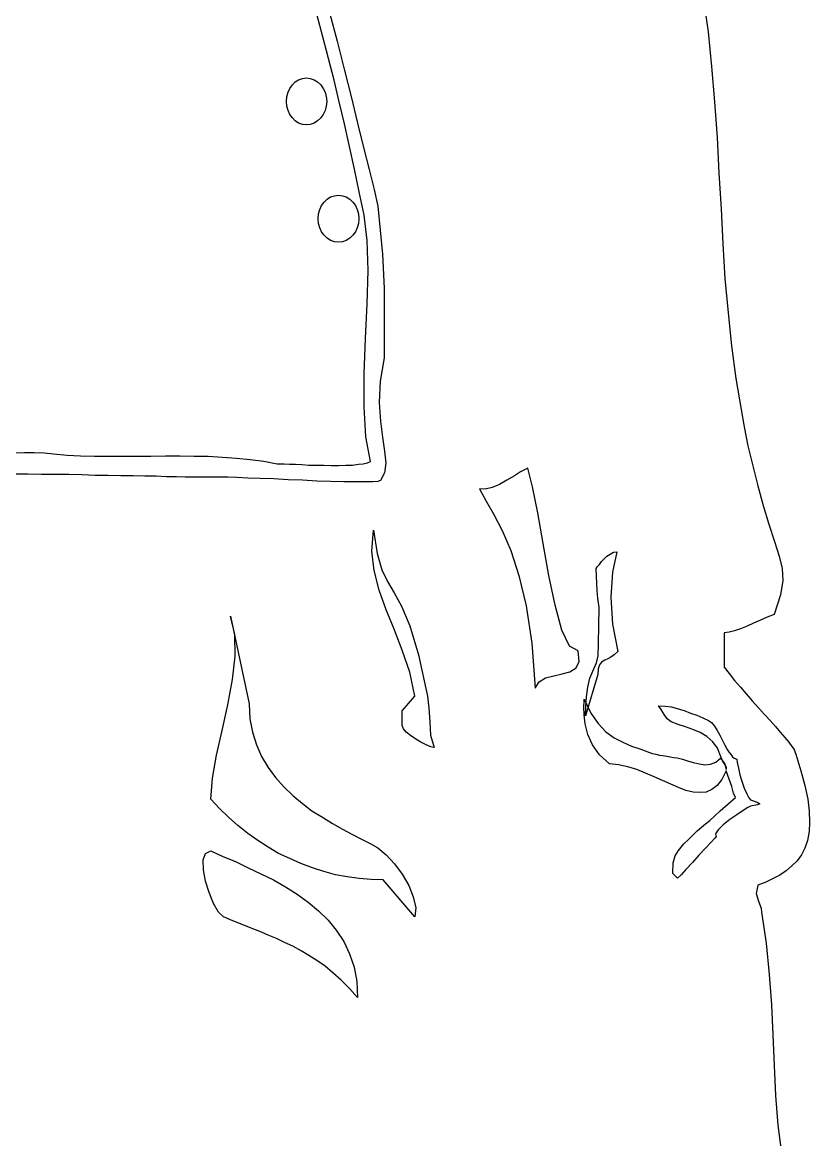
# Model space of a CAD drawing. Extents: x 14564 to 15453, y 74 to 1745.
# Drawn here: x 14998.1 to 15345.6, y 773.1 to 1266.1 of the extents above; entities that cross this region are included whole.
import ezdxf

# ---------------------------------------------------------------- set-up
doc = ezdxf.new("R2010")
doc.units = 0
doc.header["$LTSCALE"] = 1270
doc.header["$MEASUREMENT"] = 0
doc.layers.get('0').update_dxf_attribs({"linetype": 'CONTINUOUS'})

msp = doc.modelspace()

# ---------------------------------------------------------------- linework, layer by layer
at = {"linetype": 'CONTINUOUS'}
for p, q in [((15298.64, 1277.06), (15300.75, 1261.92)), ((15130.71, 1259.81), (15128.22, 1269.2)), ((15133.59, 1270.54), (15137.04, 1257.89)), ((15133.2, 1250.23), (15130.71, 1259.81)), ((15137.04, 1257.89), (15140.11, 1245.43)), ((15300.75, 1261.92), (15302.29, 1246.58)), ((15135.69, 1240.64), (15133.2, 1250.23)), ((15140.11, 1245.43), (15143.17, 1233.36)), ((15302.29, 1246.58), (15303.63, 1231.06)), ((15116.15, 1236.99), (15117.29, 1238.53)), ((15117.29, 1238.53), (15118.45, 1239.87)), ((15118.45, 1239.87), (15119.98, 1240.83)), ((15119.98, 1240.83), (15121.71, 1241.41)), ((15121.71, 1241.41), (15123.43, 1241.6)), ((15123.43, 1241.6), (15125.15, 1241.41)), ((15125.15, 1241.41), (15126.88, 1240.83)), ((15126.88, 1240.83), (15128.41, 1239.87)), ((15128.41, 1239.87), (15129.76, 1238.53)), ((15129.76, 1238.53), (15130.9, 1236.99)), ((15137.99, 1231.06), (15135.69, 1240.64)), ((15114.61, 1231.24), (15114.8, 1233.36)), ((15114.8, 1233.36), (15115.38, 1235.27)), ((15115.38, 1235.27), (15116.15, 1236.99)), ((15130.9, 1236.99), (15131.67, 1235.27)), ((15131.67, 1235.27), (15132.25, 1233.36)), ((15132.25, 1233.36), (15132.44, 1231.24)), ((15143.17, 1233.36), (15146.05, 1221.66)), ((15114.8, 1229.13), (15114.61, 1231.24)), ((15115.38, 1227.22), (15114.8, 1229.13)), ((15132.25, 1229.13), (15131.67, 1227.22)), ((15132.44, 1231.24), (15132.25, 1229.13)), ((15140.3, 1221.28), (15137.99, 1231.06)), ((15303.63, 1231.06), (15304.78, 1215.33)), ((15116.15, 1225.5), (15115.38, 1227.22)), ((15117.29, 1223.96), (15116.15, 1225.5)), ((15118.45, 1222.62), (15117.29, 1223.96)), ((15129.76, 1223.96), (15128.41, 1222.62)), ((15130.9, 1225.5), (15129.76, 1223.96)), ((15131.67, 1227.22), (15130.9, 1225.5)), ((15119.98, 1221.66), (15118.45, 1222.62)), ((15121.71, 1221.08), (15119.98, 1221.66)), ((15123.43, 1220.89), (15121.71, 1221.08)), ((15125.15, 1221.08), (15123.43, 1220.89)), ((15126.88, 1221.66), (15125.15, 1221.08)), ((15128.41, 1222.62), (15126.88, 1221.66)), ((15142.41, 1211.3), (15140.3, 1221.28)), ((15146.05, 1221.66), (15148.73, 1210.93)), ((15304.78, 1215.33), (15305.55, 1199.61)), ((15144.71, 1201.34), (15142.41, 1211.3)), ((15148.73, 1210.93), (15151.23, 1201.15)), ((15146.81, 1191.37), (15144.71, 1201.34)), ((15151.23, 1201.15), (15153.33, 1192.33)), ((15305.55, 1199.61), (15306.5, 1183.9)), ((15132.63, 1188.11), (15134.16, 1189.07)), ((15134.16, 1189.07), (15135.89, 1189.65)), ((15135.89, 1189.65), (15137.62, 1189.83)), ((15137.62, 1189.83), (15139.34, 1189.65)), ((15139.34, 1189.65), (15141.07, 1189.07)), ((15141.07, 1189.07), (15142.6, 1188.11)), ((15148.93, 1181.02), (15146.81, 1191.37)), ((15153.33, 1192.33), (15155.06, 1185.04)), ((15128.8, 1181.6), (15129.37, 1183.51)), ((15129.37, 1183.51), (15130.14, 1185.24)), ((15130.14, 1185.24), (15131.29, 1186.77)), ((15131.29, 1186.77), (15132.63, 1188.11)), ((15142.6, 1188.11), (15143.94, 1186.77)), ((15143.94, 1186.77), (15145.09, 1185.24)), ((15145.09, 1185.24), (15145.86, 1183.51)), ((15145.86, 1183.51), (15146.43, 1181.6)), ((15155.06, 1185.04), (15156.98, 1163.77)), ((15306.5, 1183.9), (15307.27, 1168.37)), ((15128.6, 1179.48), (15128.8, 1181.6)), ((15128.8, 1177.38), (15128.6, 1179.48)), ((15146.43, 1181.6), (15146.63, 1179.48)), ((15146.63, 1179.48), (15146.43, 1177.38)), ((15150.27, 1169.9), (15148.93, 1181.02)), ((15129.37, 1175.46), (15128.8, 1177.38)), ((15130.14, 1173.73), (15129.37, 1175.46)), ((15131.29, 1172.2), (15130.14, 1173.73)), ((15145.09, 1173.73), (15143.94, 1172.2)), ((15145.86, 1175.46), (15145.09, 1173.73)), ((15146.43, 1177.38), (15145.86, 1175.46)), ((15132.63, 1170.86), (15131.29, 1172.2)), ((15134.16, 1169.9), (15132.63, 1170.86)), ((15135.89, 1169.33), (15134.16, 1169.9)), ((15137.62, 1169.13), (15135.89, 1169.33)), ((15139.34, 1169.33), (15137.62, 1169.13)), ((15141.07, 1169.9), (15139.34, 1169.33)), ((15142.6, 1170.86), (15141.07, 1169.9)), ((15143.94, 1172.2), (15142.6, 1170.86)), ((15150.65, 1156.68), (15150.27, 1169.9)), ((15156.98, 1163.77), (15157.75, 1148.62)), ((15307.27, 1168.37), (15308.22, 1153.03)), ((15150.27, 1141.91), (15150.65, 1156.68)), ((15308.22, 1153.03), (15309.57, 1137.88)), ((15157.75, 1148.62), (15157.75, 1134.83)), ((15149.5, 1126.58), (15150.27, 1141.91)), ((15157.75, 1134.83), (15157.75, 1118.15)), ((15309.57, 1137.88), (15311.11, 1123.33)), ((15148.93, 1111.06), (15149.5, 1126.58)), ((15311.11, 1123.33), (15313.02, 1108.95)), ((15157.75, 1118.15), (15156.02, 1107.8)), ((15148.93, 1096.49), (15148.93, 1111.06)), ((15156.02, 1107.8), (15155.63, 1098.41)), ((15313.02, 1108.95), (15315.32, 1095.34)), ((15149.69, 1083.26), (15148.93, 1096.49)), ((15155.63, 1098.41), (15156.21, 1090.16)), ((15315.32, 1095.34), (15316.67, 1087.67)), ((15156.21, 1090.16), (15156.98, 1083.07)), ((15316.67, 1087.67), (15318.39, 1079.24)), ((15151.8, 1072.33), (15149.69, 1083.26)), ((15156.98, 1083.07), (15157.93, 1076.94)), ((14994.61, 1076.17), (14999.01, 1076.36)), ((14999.01, 1076.36), (15003.23, 1076.36)), ((15003.23, 1076.36), (15007.64, 1076.17)), ((15007.64, 1076.17), (15011.86, 1075.78)), ((15011.86, 1075.78), (15017.8, 1075.21)), ((15017.8, 1075.21), (15023.74, 1074.82)), ((15023.74, 1074.82), (15029.88, 1074.63)), ((15054.8, 1074.63), (15061.31, 1074.82)), ((15061.31, 1074.82), (15067.64, 1074.82)), ((15067.64, 1074.82), (15073.97, 1074.63)), ((15157.93, 1076.94), (15158.51, 1071.56)), ((15318.39, 1079.24), (15320.5, 1070.42)), ((15029.88, 1074.63), (15036.01, 1074.63)), ((15036.01, 1074.63), (15042.34, 1074.63)), ((15042.34, 1074.63), (15048.47, 1074.63)), ((15048.47, 1074.63), (15054.8, 1074.63)), ((15073.97, 1074.63), (15080.11, 1074.63)), ((15080.11, 1074.63), (15086.43, 1074.25)), ((15086.43, 1074.25), (15092.56, 1073.86)), ((15092.56, 1073.86), (15098.7, 1073.29)), ((15098.7, 1073.29), (15104.64, 1072.53)), ((15104.64, 1072.53), (15110.59, 1071.38)), ((15110.59, 1071.38), (15111.93, 1071.38)), ((15111.93, 1071.38), (15113.65, 1071.38)), ((15113.65, 1071.38), (15115.95, 1071.19)), ((15115.95, 1071.19), (15118.64, 1071.19)), ((15118.64, 1071.19), (15121.51, 1070.99)), ((15121.51, 1070.99), (15124.58, 1070.8)), ((15124.58, 1070.8), (15127.84, 1070.8)), ((15127.84, 1070.8), (15131.1, 1070.8)), ((15131.1, 1070.8), (15134.36, 1070.61)), ((15134.36, 1070.61), (15137.62, 1070.61)), ((15137.62, 1070.61), (15140.88, 1070.8)), ((15140.88, 1070.8), (15143.75, 1070.8)), ((15143.75, 1070.8), (15146.43, 1071.19)), ((15146.43, 1071.19), (15148.54, 1071.38)), ((15148.54, 1071.38), (15150.46, 1071.76)), ((15150.46, 1071.76), (15151.8, 1072.33)), ((15158.51, 1071.56), (15157.93, 1067.35)), ((15320.5, 1070.42), (15322.8, 1061.6)), ((15000.54, 1066.77), (14994.8, 1066.77)), ((15006.49, 1066.58), (15000.54, 1066.77)), ((15012.43, 1066.58), (15006.49, 1066.58)), ((15018.57, 1066.58), (15012.43, 1066.58)), ((15024.32, 1066.39), (15018.57, 1066.58)), ((15030.26, 1066.2), (15024.32, 1066.39)), ((15036.01, 1066.2), (15030.26, 1066.2)), ((15041.57, 1066.01), (15036.01, 1066.2)), ((15046.94, 1066.01), (15041.57, 1066.01)), ((15052.12, 1065.82), (15046.94, 1066.01)), ((15057.1, 1065.82), (15052.12, 1065.82)), ((15061.7, 1065.63), (15057.1, 1065.82)), ((15066.11, 1065.63), (15061.7, 1065.63)), ((15069.95, 1065.43), (15066.11, 1065.63)), ((15073.59, 1065.43), (15069.95, 1065.43)), ((15076.65, 1065.43), (15073.59, 1065.43)), ((15079.15, 1065.43), (15076.65, 1065.43)), ((15081.25, 1065.43), (15079.15, 1065.43)), ((15082.79, 1065.43), (15081.25, 1065.43)), ((15083.74, 1065.43), (15082.79, 1065.43)), ((15085.66, 1065.43), (15083.74, 1065.43)), ((15088.73, 1065.43), (15085.66, 1065.43)), ((15092.76, 1065.24), (15088.73, 1065.43)), ((15097.55, 1065.05), (15092.76, 1065.24)), ((15103.11, 1064.86), (15097.55, 1065.05)), ((15157.93, 1067.35), (15156.21, 1063.9)), ((15215.26, 1066.01), (15212, 1064.09)), ((15217.93, 1067.73), (15215.26, 1066.01)), ((15220.05, 1068.89), (15217.93, 1067.73)), ((15221.19, 1069.46), (15220.05, 1068.89)), ((15223.31, 1061.21), (15221.19, 1069.46)), ((15109.05, 1064.67), (15103.11, 1064.86)), ((15115.38, 1064.28), (15109.05, 1064.67)), ((15121.71, 1064.09), (15115.38, 1064.28)), ((15128.03, 1063.71), (15121.71, 1064.09)), ((15134.16, 1063.51), (15128.03, 1063.71)), ((15139.91, 1063.33), (15134.16, 1063.51)), ((15145.09, 1063.33), (15139.91, 1063.33)), ((15149.31, 1063.33), (15145.09, 1063.33)), ((15152.76, 1063.33), (15149.31, 1063.33)), ((15155.06, 1063.51), (15152.76, 1063.33)), ((15156.21, 1063.9), (15155.06, 1063.51)), ((15202.41, 1060.07), (15199.92, 1060.25)), ((15199.92, 1060.25), (15202.79, 1054.89)), ((15205.48, 1060.84), (15202.41, 1060.07)), ((15208.74, 1062.17), (15205.48, 1060.84)), ((15212, 1064.09), (15208.74, 1062.17)), ((15225.61, 1049.72), (15223.31, 1061.21)), ((15322.8, 1061.6), (15325.1, 1052.97)), ((15202.79, 1054.89), (15206.24, 1048.95)), ((15325.1, 1052.97), (15327.59, 1044.73)), ((15206.24, 1048.95), (15209.88, 1041.85)), ((15227.91, 1036.11), (15225.61, 1049.72)), ((15152.37, 1032.85), (15153.14, 1042.04)), ((15153.14, 1042.04), (15154.68, 1031.69)), ((15209.88, 1041.85), (15213.72, 1033.04)), ((15327.59, 1044.73), (15330.08, 1037.06)), ((15230.4, 1022.11), (15227.91, 1036.11)), ((15330.08, 1037.06), (15332.19, 1030.55)), ((15153.33, 1024.22), (15152.37, 1032.85)), ((15154.68, 1031.69), (15156.79, 1024.6)), ((15213.72, 1033.04), (15217.17, 1022.11)), ((15254.93, 1029.39), (15256.09, 1030.55)), ((15256.09, 1030.55), (15257.62, 1031.5)), ((15257.62, 1031.5), (15258.96, 1032.27)), ((15260.49, 1032.46), (15258.58, 1023.45)), ((15258.96, 1032.27), (15260.49, 1032.46)), ((15332.19, 1030.55), (15333.54, 1025.17)), ((15251.3, 1025.17), (15251.87, 1025.94)), ((15251.87, 1025.94), (15252.83, 1026.9)), ((15252.83, 1026.9), (15253.79, 1028.24)), ((15253.79, 1028.24), (15254.93, 1029.39)), ((15155.63, 1015.59), (15153.33, 1024.22)), ((15156.79, 1024.6), (15159.28, 1019.43)), ((15217.17, 1022.11), (15220.43, 1008.69)), ((15233.27, 1008.88), (15230.4, 1022.11)), ((15251.48, 1021.73), (15251.3, 1025.17)), ((15251.68, 1018.66), (15251.48, 1021.73)), ((15258.58, 1023.45), (15257.81, 1012.52)), ((15333.54, 1025.17), (15333.72, 1019.81)), ((15159.28, 1019.43), (15162.15, 1014.44)), ((15251.87, 1015.4), (15251.68, 1018.66)), ((15333.72, 1019.81), (15332.77, 1013.48)), ((15158.7, 1006.96), (15155.63, 1015.59)), ((15162.15, 1014.44), (15165.41, 1008.5)), ((15252.06, 1011.95), (15251.87, 1015.4)), ((15252.64, 1007.92), (15252.06, 1011.95)), ((15257.81, 1012.52), (15258.58, 1000.64)), ((15332.77, 1013.48), (15329.89, 1004.86)), ((15162.15, 998.34), (15158.7, 1006.96)), ((15165.41, 1008.5), (15169.05, 999.87)), ((15220.43, 1008.69), (15222.92, 992.21)), ((15236.15, 997.95), (15233.27, 1008.88)), ((15252.44, 991.82), (15252.64, 1007.92)), ((15089.88, 1004.09), (15098.12, 965.36)), ((15091.8, 996.04), (15089.88, 1004.09)), ((15320.88, 1001.02), (15318, 999.68)), ((15323.95, 1002.36), (15320.88, 1001.02)), ((15326.82, 1003.7), (15323.95, 1002.36)), ((15329.89, 1004.86), (15326.82, 1003.7)), ((15091.99, 986.45), (15091.8, 996.04)), ((15165.8, 989.13), (15162.15, 998.34)), ((15169.05, 999.87), (15172.89, 987.03)), ((15239.6, 990.86), (15236.15, 997.95)), ((15258.58, 1000.64), (15260.88, 988.56)), ((15310.15, 997), (15307.85, 996.81)), ((15307.85, 996.81), (15307.85, 993.55)), ((15312.44, 997.57), (15310.15, 997)), ((15315.13, 998.53), (15312.44, 997.57)), ((15318, 999.68), (15315.13, 998.53)), ((15222.92, 992.21), (15224.45, 972.27)), ((15252.25, 986.64), (15252.44, 991.82)), ((15307.85, 993.55), (15307.85, 989.33)), ((15090.84, 976.1), (15091.99, 986.45)), ((15169.05, 979.36), (15165.8, 989.13)), ((15172.89, 987.03), (15176.92, 968.82)), ((15243.43, 988.75), (15239.6, 990.86)), ((15243.82, 984.16), (15243.43, 988.75)), ((15251.48, 983.57), (15252.25, 986.64)), ((15259.35, 987.03), (15257.81, 986.07)), ((15260.88, 988.56), (15259.35, 987.03)), ((15307.85, 989.33), (15307.85, 984.92)), ((15239.79, 979.55), (15242.48, 981.27)), ((15242.48, 981.27), (15243.82, 984.16)), ((15250.34, 980.9), (15251.48, 983.57)), ((15252.83, 982.62), (15252.25, 980.9)), ((15253.79, 983.77), (15252.83, 982.62)), ((15255.13, 984.73), (15253.79, 983.77)), ((15256.47, 985.3), (15255.13, 984.73)), ((15257.81, 986.07), (15256.47, 985.3)), ((15307.85, 984.92), (15307.85, 981.66)), ((15307.85, 981.66), (15310.15, 978.78)), ((15171.36, 968.82), (15169.05, 979.36)), ((15226.18, 975.14), (15229.05, 976.87)), ((15229.05, 976.87), (15232.7, 977.83)), ((15232.7, 977.83), (15236.34, 978.6)), ((15236.34, 978.6), (15239.79, 979.55)), ((15252.06, 978.4), (15246.69, 960.19)), ((15247.65, 972.84), (15248.61, 976.68)), ((15248.61, 976.68), (15250.34, 980.9)), ((15252.25, 980.9), (15252.06, 978.4)), ((15310.15, 978.78), (15312.44, 975.71)), ((15088.73, 964.99), (15090.84, 976.1)), ((15224.45, 972.27), (15226.18, 975.14)), ((15247.08, 968.43), (15247.65, 972.84)), ((15312.44, 975.71), (15315.13, 972.84)), ((15315.13, 972.84), (15317.63, 969.78)), ((15165.8, 962.3), (15171.36, 968.82)), ((15176.92, 968.82), (15177.49, 963.45)), ((15246.12, 966.32), (15246.12, 967.47)), ((15246.12, 967.47), (15248.99, 961.34)), ((15246.88, 964.02), (15247.08, 968.43)), ((15317.63, 969.78), (15320.3, 966.71)), ((15320.3, 966.71), (15322.99, 963.64)), ((15086.24, 953.67), (15088.73, 964.99)), ((15098.12, 965.36), (15098.51, 958.84)), ((15165.8, 955.78), (15165.8, 962.3)), ((15177.49, 963.45), (15177.87, 957.51)), ((15245.92, 964.02), (15246.12, 966.32)), ((15246.12, 960.57), (15245.92, 964.02)), ((15246.69, 960.19), (15246.88, 964.02)), ((15278.9, 964.6), (15281.77, 964.4)), ((15280.05, 962.87), (15278.9, 964.6)), ((15281.39, 960.76), (15280.05, 962.87)), ((15281.77, 964.4), (15284.65, 964.02)), ((15284.65, 964.02), (15287.52, 963.26)), ((15287.52, 963.26), (15290.21, 962.49)), ((15290.21, 962.49), (15293.08, 961.34)), ((15322.99, 963.64), (15325.67, 960.76)), ((15098.51, 958.84), (15099.65, 952.91)), ((15177.87, 957.51), (15178.25, 951.56)), ((15246.5, 956.54), (15246.12, 960.57)), ((15247.65, 951.95), (15246.5, 956.54)), ((15248.99, 961.34), (15252.25, 956.74)), ((15252.25, 956.74), (15255.7, 953.1)), ((15282.73, 958.84), (15281.39, 960.76)), ((15284.46, 957.51), (15282.73, 958.84)), ((15287.52, 956.35), (15284.46, 957.51)), ((15293.08, 961.34), (15295.77, 960.38)), ((15295.77, 960.38), (15298.45, 959.23)), ((15298.45, 959.23), (15300.94, 958.08)), ((15300.94, 958.08), (15302.29, 957.12)), ((15302.29, 957.12), (15303.63, 955.59)), ((15325.67, 960.76), (15328.16, 958.08)), ((15328.16, 958.08), (15330.47, 955.4)), ((15083.74, 942.74), (15086.24, 953.67)), ((15099.65, 952.91), (15101.38, 947.35)), ((15166.37, 954.44), (15165.8, 955.78)), ((15167.52, 952.91), (15166.37, 954.44)), ((15169.44, 951.37), (15167.52, 952.91)), ((15178.25, 951.56), (15179.79, 946.19)), ((15249.76, 947.35), (15247.65, 951.95)), ((15255.7, 953.1), (15259.35, 950.41)), ((15290.78, 955.21), (15287.52, 956.35)), ((15294.04, 954.05), (15290.78, 955.21)), ((15297.3, 952.71), (15294.04, 954.05)), ((15300.18, 950.99), (15297.3, 952.71)), ((15303.63, 955.59), (15304.78, 953.67)), ((15304.78, 953.67), (15305.93, 951.56)), ((15305.93, 951.56), (15307.08, 949.26)), ((15330.47, 955.4), (15332.58, 952.91)), ((15332.58, 952.91), (15334.68, 950.61)), ((15101.38, 947.35), (15103.68, 942.17)), ((15171.74, 949.84), (15169.44, 951.37)), ((15174.03, 948.49), (15171.74, 949.84)), ((15176.34, 947.35), (15174.03, 948.49)), ((15178.45, 946.39), (15176.34, 947.35)), ((15252.83, 942.93), (15249.76, 947.35)), ((15259.35, 950.41), (15263.18, 948.49)), ((15263.18, 948.49), (15267.01, 946.77)), ((15267.01, 946.77), (15271.04, 945.43)), ((15302.86, 948.69), (15300.18, 950.99)), ((15304.97, 945.82), (15302.86, 948.69)), ((15307.08, 949.26), (15308.22, 947.15)), ((15308.22, 947.15), (15309.19, 945.23)), ((15334.68, 950.61), (15336.41, 948.49)), ((15336.41, 948.49), (15337.75, 946.58)), ((15082.02, 932.58), (15083.74, 942.74)), ((15103.68, 942.17), (15106.56, 937.37)), ((15179.79, 946.19), (15178.45, 946.39)), ((15257.23, 938.91), (15252.83, 942.93)), ((15271.04, 945.43), (15274.87, 943.89)), ((15274.87, 943.89), (15276.21, 943.51)), ((15276.21, 943.51), (15277.75, 943.13)), ((15277.75, 943.13), (15279.28, 942.74)), ((15279.28, 942.74), (15280.82, 942.56)), ((15280.82, 942.56), (15282.54, 942.36)), ((15282.54, 942.36), (15284.08, 941.98)), ((15284.08, 941.98), (15285.61, 941.79)), ((15285.61, 941.79), (15287.14, 941.59)), ((15306.5, 941.79), (15304.97, 945.82)), ((15307.08, 940.25), (15306.5, 941.79)), ((15309.19, 945.23), (15310.15, 943.89)), ((15310.15, 943.89), (15310.91, 942.93)), ((15310.91, 942.93), (15311.48, 941.98)), ((15311.48, 941.98), (15312.25, 941.4)), ((15337.75, 946.58), (15338.71, 945.23)), ((15338.71, 945.23), (15339.28, 943.89)), ((15339.28, 943.89), (15339.47, 943.13)), ((15339.47, 943.13), (15341.77, 935.84)), ((15106.56, 937.37), (15109.82, 932.97)), ((15261.26, 938.53), (15257.23, 938.91)), ((15265.29, 937.57), (15261.26, 938.53)), ((15269.31, 936.41), (15265.29, 937.57)), ((15287.14, 941.59), (15289.44, 941.02)), ((15289.44, 941.02), (15291.74, 940.25)), ((15291.74, 940.25), (15294.24, 939.49)), ((15294.24, 939.49), (15296.92, 938.91)), ((15296.92, 938.91), (15299.41, 938.53)), ((15299.41, 938.53), (15301.9, 938.72)), ((15301.9, 938.72), (15304.2, 939.67)), ((15304.2, 939.67), (15306.31, 941.4)), ((15306.31, 941.4), (15307.27, 940.06)), ((15308.04, 938.91), (15307.08, 940.25)), ((15307.27, 940.06), (15308.22, 938.72)), ((15308.61, 937.57), (15308.04, 938.91)), ((15308.22, 938.72), (15308.81, 937.37)), ((15308.81, 936.41), (15308.61, 937.57)), ((15308.81, 937.37), (15308.81, 936.41)), ((15312.25, 941.4), (15313.41, 941.02)), ((15313.41, 941.02), (15313.6, 939.49)), ((15313.6, 939.49), (15314.17, 937)), ((15314.17, 937), (15314.74, 934.12)), ((15081.25, 923.39), (15082.02, 932.58)), ((15109.82, 932.97), (15113.46, 928.75)), ((15273.14, 934.88), (15269.31, 936.41)), ((15276.98, 933.16), (15273.14, 934.88)), ((15280.62, 931.62), (15276.98, 933.16)), ((15306.89, 932.01), (15304.78, 929.32)), ((15308.81, 935.84), (15306.89, 932.01)), ((15310.15, 932.2), (15308.81, 935.84)), ((15311.3, 928.94), (15310.15, 932.2)), ((15314.74, 934.12), (15315.7, 931.24)), ((15341.77, 935.84), (15343.5, 929.32)), ((15113.46, 928.75), (15117.49, 924.92)), ((15284.26, 929.9), (15280.62, 931.62)), ((15287.72, 928.56), (15284.26, 929.9)), ((15290.98, 927.22), (15287.72, 928.56)), ((15294.24, 926.45), (15290.98, 927.22)), ((15302.48, 927.6), (15299.99, 926.45)), ((15304.78, 929.32), (15302.48, 927.6)), ((15312.06, 926.06), (15311.3, 928.94)), ((15315.7, 931.24), (15316.67, 928.18)), ((15316.67, 928.18), (15317.81, 925.68)), ((15343.5, 929.32), (15344.85, 923.39)), ((15085.09, 919.17), (15081.25, 923.39)), ((15117.49, 924.92), (15121.71, 921.46)), ((15297.11, 926.26), (15294.24, 926.45)), ((15299.99, 926.45), (15297.11, 926.26)), ((15306.12, 918.2), (15312.83, 924.15)), ((15312.83, 924.15), (15312.06, 926.06)), ((15317.81, 925.68), (15318.77, 923.96)), ((15318.77, 923.96), (15319.54, 923)), ((15319.54, 923), (15322.42, 922.04)), ((15322.42, 922.04), (15323.56, 921.27)), ((15344.85, 923.39), (15345.42, 918.01)), ((15089.12, 915.33), (15085.09, 919.17)), ((15121.71, 921.46), (15125.92, 918.2)), ((15125.92, 918.2), (15130.52, 915.33)), ((15303.63, 915.91), (15306.12, 918.2)), ((15316.28, 918.4), (15313.41, 916.48)), ((15318.39, 919.74), (15316.28, 918.4)), ((15319.54, 920.32), (15318.39, 919.74)), ((15322.6, 920.89), (15319.54, 920.32)), ((15323.56, 921.27), (15322.6, 920.89)), ((15345.42, 918.01), (15345.61, 913.22)), ((15093.14, 911.69), (15089.12, 915.33)), ((15130.52, 915.33), (15134.93, 912.65)), ((15134.93, 912.65), (15139.34, 910.15)), ((15297.87, 910.92), (15299.6, 912.45)), ((15299.6, 912.45), (15301.52, 913.99)), ((15301.52, 913.99), (15303.63, 915.91)), ((15310.34, 914.37), (15307.46, 912.07)), ((15313.41, 916.48), (15310.34, 914.37)), ((15345.61, 913.22), (15345.42, 909.01)), ((15097.55, 908.24), (15093.14, 911.69)), ((15101.96, 905.17), (15097.55, 908.24)), ((15139.34, 910.15), (15143.56, 907.85)), ((15143.56, 907.85), (15147.77, 905.75)), ((15292.31, 905.75), (15294.24, 907.66)), ((15294.24, 907.66), (15295.96, 909.39)), ((15295.96, 909.39), (15297.87, 910.92)), ((15305.16, 909.77), (15304.01, 908.05)), ((15304.01, 908.05), (15304.39, 906.89)), ((15307.46, 912.07), (15305.16, 909.77)), ((15345.42, 909.01), (15344.65, 905.17)), ((15106.56, 902.1), (15101.96, 905.17)), ((15147.77, 905.75), (15151.61, 903.83)), ((15151.61, 903.83), (15155.06, 901.91)), ((15287.72, 900.76), (15290.02, 903.63)), ((15290.02, 903.63), (15292.31, 905.75)), ((15302.09, 904.4), (15299.6, 901.72)), ((15303.82, 906.13), (15302.09, 904.4)), ((15304.39, 906.89), (15303.82, 906.13)), ((15344.65, 905.17), (15343.5, 901.72)), ((15077.81, 896.54), (15078.95, 899.42)), ((15078.95, 899.42), (15081.25, 900.57)), ((15081.25, 900.57), (15086.63, 898.07)), ((15086.63, 898.07), (15092.18, 895.78)), ((15111.16, 899.42), (15106.56, 902.1)), ((15116.15, 897.12), (15111.16, 899.42)), ((15155.06, 901.91), (15158.7, 898.84)), ((15158.7, 898.84), (15162.34, 894.82)), ((15285.42, 895.2), (15286.18, 898.27)), ((15286.18, 898.27), (15287.72, 900.76)), ((15296.73, 898.66), (15293.85, 895.4)), ((15299.6, 901.72), (15296.73, 898.66)), ((15341.97, 898.84), (15340.05, 896.16)), ((15343.5, 901.72), (15341.97, 898.84)), ((15077.99, 892.14), (15077.81, 896.54)), ((15092.18, 895.78), (15097.74, 893.1)), ((15097.74, 893.1), (15103.3, 890.41)), ((15120.94, 895.01), (15116.15, 897.12)), ((15126.11, 893.1), (15120.94, 895.01)), ((15131.1, 891.37), (15126.11, 893.1)), ((15162.34, 894.82), (15165.8, 890.22)), ((15285.22, 890.6), (15285.42, 895.2)), ((15293.85, 895.4), (15290.98, 892.33)), ((15337.75, 893.86), (15335.26, 891.75)), ((15340.05, 896.16), (15337.75, 893.86)), ((15078.95, 887.15), (15077.99, 892.14)), ((15103.3, 890.41), (15108.86, 887.72)), ((15108.86, 887.72), (15114.23, 884.66)), ((15136.27, 890.02), (15131.1, 891.37)), ((15141.45, 889.07), (15136.27, 890.02)), ((15146.81, 888.3), (15141.45, 889.07)), ((15151.99, 887.92), (15146.81, 888.3)), ((15157.36, 887.72), (15151.99, 887.92)), ((15171.36, 871.44), (15157.36, 887.72)), ((15165.8, 890.22), (15168.67, 885.23)), ((15287.33, 888.49), (15285.22, 890.6)), ((15288.87, 890.02), (15287.33, 888.49)), ((15290.98, 892.33), (15288.87, 890.02)), ((15329.51, 888.3), (15326.25, 886.77)), ((15332.38, 889.84), (15329.51, 888.3)), ((15335.26, 891.75), (15332.38, 889.84)), ((15080.48, 882.16), (15078.95, 887.15)), ((15114.23, 884.66), (15119.41, 881.4)), ((15168.67, 885.23), (15170.59, 880.25)), ((15322.8, 885.42), (15322.03, 881.79)), ((15326.25, 886.77), (15322.8, 885.42)), ((15082.4, 877.37), (15080.48, 882.16)), ((15119.41, 881.4), (15124.2, 877.95)), ((15124.2, 877.95), (15128.8, 874.12)), ((15170.59, 880.25), (15171.74, 875.46)), ((15322.03, 881.79), (15322.99, 878.33)), ((15322.99, 878.33), (15324.14, 875.28)), ((15084.7, 873.55), (15082.4, 877.37)), ((15086.81, 871.44), (15084.7, 873.55)), ((15128.8, 874.12), (15133.02, 869.9)), ((15171.74, 875.46), (15171.36, 871.44)), ((15324.14, 875.28), (15324.33, 873.55)), ((15324.33, 873.55), (15326.44, 859.74)), ((15091.03, 869.72), (15086.81, 871.44)), ((15095.06, 867.99), (15091.03, 869.72)), ((15099.08, 866.46), (15095.06, 867.99)), ((15133.02, 869.9), (15136.66, 865.5)), ((15102.91, 864.92), (15099.08, 866.46)), ((15106.56, 863.39), (15102.91, 864.92)), ((15110.2, 861.85), (15106.56, 863.39)), ((15136.66, 865.5), (15139.91, 860.51)), ((15113.85, 860.13), (15110.2, 861.85)), ((15117.49, 858.41), (15113.85, 860.13)), ((15121.13, 856.48), (15117.49, 858.41)), ((15139.91, 860.51), (15142.41, 855.15)), ((15326.44, 859.74), (15327.78, 845.94)), ((15124.58, 854.38), (15121.13, 856.48)), ((15128.03, 852.08), (15124.58, 854.38)), ((15142.41, 855.15), (15144.51, 849.2)), ((15131.67, 849.59), (15128.03, 852.08)), ((15135.12, 846.71), (15131.67, 849.59)), ((15144.51, 849.2), (15145.67, 842.87)), ((15138.76, 843.45), (15135.12, 846.71)), ((15142.41, 839.81), (15138.76, 843.45)), ((15327.78, 845.94), (15328.74, 832.52)), ((15146.05, 835.78), (15142.41, 839.81)), ((15145.67, 842.87), (15146.05, 835.78)), ((15328.74, 832.52), (15329.32, 819.3)), ((15329.32, 819.3), (15329.89, 805.88)), ((15329.89, 805.88), (15330.47, 792.65)), ((15330.47, 792.65), (15331.61, 779.43)), ((15331.61, 779.43), (15333.34, 766))]:
    msp.add_line(p, q, dxfattribs=at)

doc.saveas('drawing.dxf')
